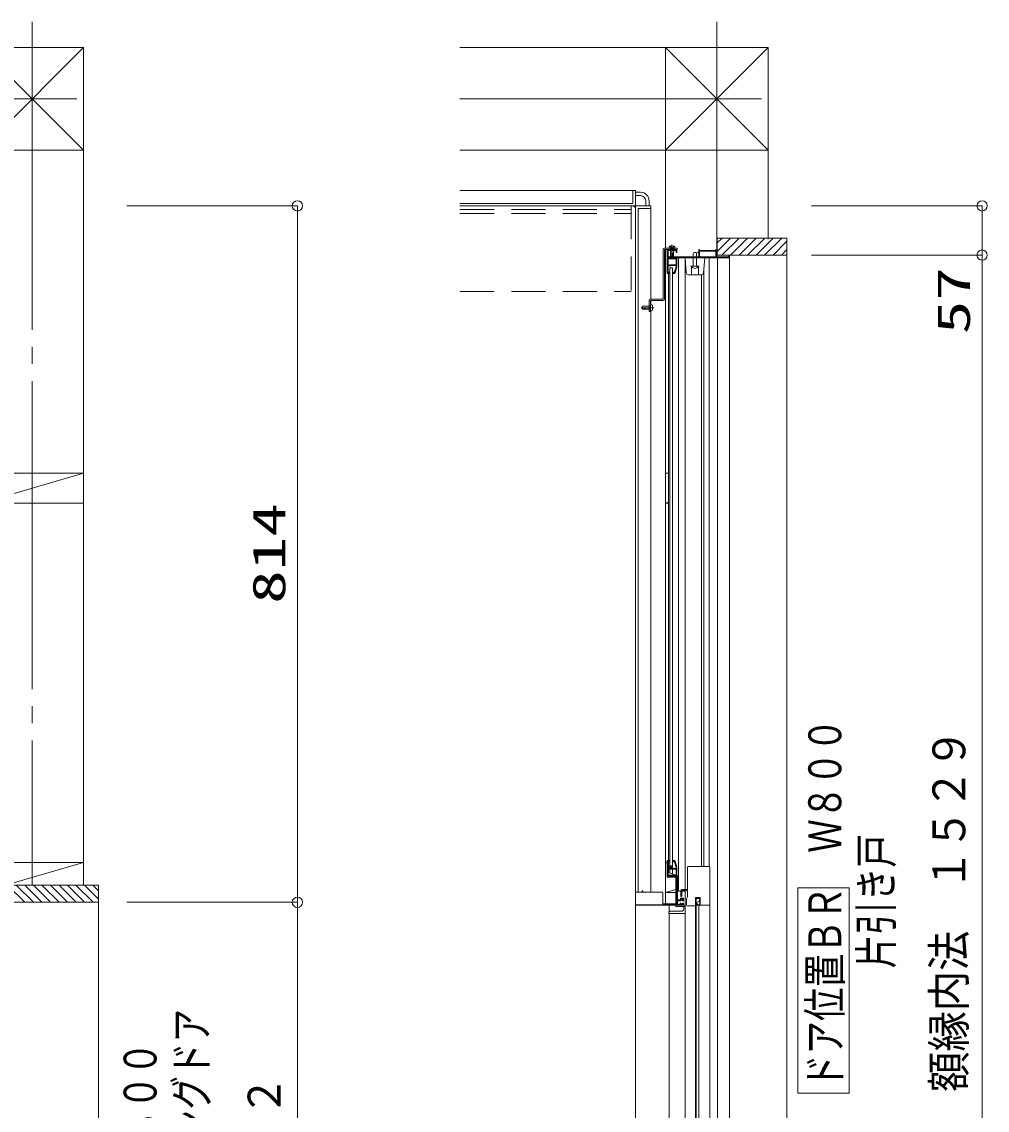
# Model space of a CAD drawing. Units: millimetres on the paper. Extents: x -305 to 305, y -152 to 152.
# Drawn here: x -96.5 to -40.1, y 13 to 76.6 of the extents above; entities that cross this region are included whole.
import ezdxf
from ezdxf.enums import TextEntityAlignment as Align

# ---------------------------------------------------------------- set-up
doc = ezdxf.new("R2010")
doc.units = ezdxf.units.MM
doc.linetypes.add('DASHED2', pattern=[3, 2, -1])
doc.linetypes.add('LONG_CHAIN', pattern=[21, 18, -1, 1, -1])
doc.layers.add('0-0_0', color=7, linetype='Continuous', lineweight=9)
doc.layers.add('0-1_VIEW0001', color=7, linetype='Continuous', lineweight=9)
doc.styles.add('ＭＳ ゴシック', font='')
doc.styles.get('ＭＳ ゴシック').set_extended_font_data('MS Gothic')

# ---------------------------------------------------------------- blocks, each defined once
blk = doc.blocks.new('_ORIGIN')
at = {"layer": '0-0_0'}
blk.add_line((0, 0), (-1, 0), dxfattribs=at)
blk.add_circle((0, 0), 0.5, dxfattribs=at)

msp = doc.modelspace()

# ---------------------------------------------------------------- linework, layer by layer
at = {"layer": '0-0_0'}
for p, q in [((-90.395, 65.841), (-80.434, 65.841)), ((-50.395, 65.841), (-40.434, 65.841)), ((-80.434, 25.741), (-80.434, 65.241)), ((-40.434, 63.566), (-40.434, 65.241)), ((-50.395, 62.966), (-40.434, 62.966)), ((-50.395, 62.966), (-40.434, 62.966)), ((-40.434, 62.966), (-40.434, 58.127)), ((-40.434, -12.859), (-40.434, 62.366)), ((-90.395, 25.141), (-80.434, 25.141)), ((-90.395, 25.141), (-80.434, 25.141)), ((-80.434, -12.859), (-80.434, 24.541))]:
    msp.add_line(p, q, dxfattribs=at)
at = {"layer": '0-1_VIEW0001', "linetype": 'LONG_CHAIN'}
for p, q in [((-95.934, 76.604), (-95.934, 26.141)), ((-55.934, 76.604), (-55.934, 62.875)), ((-215.753, 72.092), (-93.326, 72.092)), ((-70.934, 72.092), (-53.326, 72.092))]:
    msp.add_line(p, q, dxfattribs=at)
at = {"layer": '0-1_VIEW0001'}
for p, q in [((-212.684, 75.092), (-92.935, 75.092)), ((-98.934, 69.092), (-92.935, 75.092)), ((-98.934, 75.092), (-92.934, 69.092)), ((-92.934, 75.092), (-92.934, 26.141)), ((-70.934, 75.092), (-52.935, 75.092)), ((-58.934, 69.092), (-52.935, 75.092)), ((-58.934, 75.092), (-52.934, 69.092)), ((-58.934, 75.092), (-58.934, 63.37)), ((-52.934, 75.092), (-52.934, 63.89)), ((-212.686, 69.092), (-92.934, 69.092)), ((-70.934, 69.092), (-52.934, 69.092)), ((-60.684, 66.741), (-70.934, 66.741)), ((-60.834, 65.991), (-60.834, 66.741)), ((-60.684, 65.866), (-60.684, 66.741)), ((-60.384, 66.641), (-60.684, 66.641)), ((-60.384, 66.441), (-60.684, 66.441)), ((-60.834, 65.991), (-70.934, 65.991)), ((-70.934, 65.841), (-60.833, 65.841)), ((-60.709, 65.841), (-70.934, 65.841)), ((-60.684, 65.816), (-60.684, 25.519)), ((-60.684, 25.841), (-60.684, 65.691)), ((-60.659, 65.841), (-59.784, 65.841)), ((-60.534, 65.691), (-59.784, 65.691)), ((-60.534, 65.691), (-60.534, 25.74)), ((-60.084, 66.141), (-60.084, 65.841)), ((-59.884, 66.141), (-59.884, 65.841)), ((-59.784, 65.841), (-59.784, 60.39)), ((-55.906, 63.965), (-51.831, 63.965)), ((-55.626, 63.965), (-55.906, 63.684)), ((-55.126, 63.965), (-55.906, 63.184)), ((-55.906, 62.965), (-55.906, 63.965)), ((-54.631, 63.965), (-55.63, 62.965)), ((-54.131, 63.965), (-55.13, 62.965)), ((-53.631, 63.965), (-54.631, 62.965)), ((-53.131, 63.965), (-54.131, 62.965)), ((-52.636, 63.965), (-53.636, 62.965)), ((-52.14, 63.965), (-53.141, 62.965)), ((-51.831, 63.78), (-52.645, 62.965)), ((-51.831, 63.965), (-51.831, -14.46)), ((-59.064, 63.29), (-59.064, 60.39)), ((-58.254, 63.37), (-58.984, 63.37)), ((-58.984, 63.29), (-58.984, 60.39)), ((-58.934, 63.29), (-58.934, 25.05)), ((-58.834, 61.915), (-58.834, 63.29)), ((-58.819, 63.29), (-58.274, 63.29)), ((-58.779, 63.245), (-58.779, 62.865)), ((-58.299, 63.245), (-58.779, 63.245)), ((-58.724, 63.37), (-58.719, 63.426)), ((-58.657, 63.37), (-58.657, 63.29)), ((-58.652, 63.489), (-58.606, 63.398)), ((-58.636, 63.346), (-58.636, 63.336)), ((-58.632, 63.335), (-58.632, 62.921)), ((-58.522, 63.035), (-58.632, 63.035)), ((-58.606, 63.398), (-58.549, 63.367)), ((-58.549, 63.558), (-58.549, 62.824)), ((-58.492, 63.398), (-58.549, 63.367)), ((-58.549, 62.946), (-58.506, 63.091)), ((-58.542, 62.889), (-58.482, 63.088)), ((-58.467, 63.035), (-58.497, 63.035)), ((-58.447, 63.489), (-58.492, 63.398)), ((-58.467, 62.921), (-58.467, 63.335)), ((-58.432, 63.369), (-58.432, 63.289)), ((-58.374, 63.37), (-58.379, 63.426)), ((-58.299, 63.115), (-58.299, 63.245)), ((-58.259, 63.115), (-58.299, 63.115)), ((-58.259, 63.29), (-58.259, 63.115)), ((-57.309, 62.385), (-57.309, 63.045)), ((-57.144, 63.115), (-57.109, 63.045)), ((-57.109, 62.385), (-57.109, 63.045)), ((-57.034, 63.135), (-56.984, 63.135)), ((-57.034, 63.09), (-57.034, 63.135)), ((-56.984, 63.09), (-57.034, 63.09)), ((-56.984, 63.135), (-56.984, 63.275)), ((-56.984, 62.865), (-56.984, 63.09)), ((-56.969, 63.29), (-56.939, 63.29)), ((-56.939, 63.24), (-56.939, 63.29)), ((-56.939, 63.24), (-55.979, 63.24)), ((-56.939, 63.195), (-55.979, 63.195)), ((-56.939, 62.865), (-56.939, 63.195)), ((-55.979, 63.29), (-55.934, 63.29)), ((-55.979, 63.24), (-55.979, 63.29)), ((-55.979, 63.195), (-55.979, 62.865)), ((-55.934, 63.29), (-55.934, 62.865)), ((-51.831, 63.285), (-52.15, 62.965)), ((-58.779, 62.865), (-56.984, 62.865)), ((-58.779, 62.815), (-58.779, 61.94)), ((-55.184, 62.815), (-58.779, 62.815)), ((-58.749, 62.39), (-58.749, 62.389)), ((-58.741, 62.376), (-58.668, 62.336)), ((-58.705, 62.405), (-58.734, 62.405)), ((-58.719, 62.755), (-58.304, 62.755)), ((-58.664, 62.385), (-58.698, 62.404)), ((-58.32, 62.8), (-58.686, 62.8)), ((-58.632, 62.401), (-58.646, 62.387)), ((-58.635, 62.335), (-58.613, 62.356)), ((-58.632, 62.921), (-58.557, 62.87)), ((-58.304, 62.405), (-58.622, 62.405)), ((-58.603, 62.36), (-58.304, 62.36)), ((-58.549, 62.946), (-58.557, 62.87)), ((-58.557, 62.87), (-58.542, 62.87)), ((-58.549, 62.946), (-58.549, 62.87)), ((-58.467, 62.921), (-58.542, 62.87)), ((-58.542, 62.889), (-58.542, 62.87)), ((-58.304, 62.755), (-58.304, 62.405)), ((-58.304, 62.36), (-58.304, 62.306)), ((-58.274, 62.815), (-58.294, 62.815)), ((-58.259, 62.306), (-58.259, 62.815)), ((-58.174, 25.79), (-58.174, 62.815)), ((-57.784, 62.815), (-57.718, 61.931)), ((-57.774, 25.89), (-57.774, 62.79)), ((-57.309, 62.815), (-57.309, 62.315)), ((-57.109, 62.815), (-57.109, 62.315)), ((-55.979, 62.865), (-56.939, 62.865)), ((-56.384, 27.24), (-56.384, 62.79)), ((-55.934, 62.865), (-55.234, 62.865)), ((-55.906, 62.965), (-51.831, 62.965)), ((-55.889, -11.431), (-55.889, 62.815)), ((-55.234, 62.965), (-55.184, 62.965)), ((-55.234, 62.865), (-55.234, 62.965)), ((-55.184, -10.451), (-55.184, 62.965)), ((-58.674, 61.89), (-58.809, 61.89)), ((-58.779, 61.94), (-58.724, 61.94)), ((-58.754, 61.89), (-58.754, 26.89)), ((-58.699, 61.965), (-58.674, 61.965)), ((-58.674, 62.215), (-58.674, 26.86)), ((-58.674, 62.215), (-58.514, 62.215)), ((-58.657, 62.265), (-58.647, 62.265)), ((-58.649, 62.33), (-58.645, 62.33)), ((-58.524, 61.965), (-58.524, 61.947)), ((-58.52, 61.936), (-58.478, 61.895)), ((-58.514, 62.215), (-58.514, 26.798)), ((-58.507, 61.98), (-58.509, 61.98)), ((-58.46, 61.94), (-58.496, 61.976)), ((-58.468, 61.89), (-58.421, 61.89)), ((-58.428, 61.935), (-58.449, 61.935)), ((-58.307, 62.289), (-58.414, 61.946)), ((-58.373, 61.926), (-58.264, 62.276)), ((-56.825, 61.815), (-57.593, 61.815)), ((-57.209, 62.315), (-57.459, 62.315)), ((-57.409, 61.815), (-57.409, 62.315)), ((-56.959, 62.315), (-57.209, 62.315)), ((-57.009, 61.815), (-57.009, 62.315)), ((-56.831, 27.24), (-56.831, 61.815)), ((-56.691, 27.24), (-56.691, 62.058)), ((-59.616, 59.89), (-60.351, 59.89)), ((-60.304, 59.883), (-60.304, 59.898)), ((-60.229, 59.89), (-60.304, 59.898)), ((-60.229, 59.89), (-60.304, 59.89)), ((-60.286, 59.883), (-60.304, 59.883)), ((-60.253, 59.808), (-60.304, 59.883)), ((-60.286, 59.883), (-60.087, 59.823)), ((-59.804, 59.808), (-60.253, 59.808)), ((-60.229, 59.89), (-60.084, 59.848)), ((-59.753, 59.89), (-59.934, 59.89)), ((-59.884, 59.665), (-59.884, 60.31)), ((-59.804, 60.003), (-59.884, 60.003)), ((-59.064, 60.39), (-59.804, 60.39)), ((-59.804, 60.31), (-59.804, 59.665)), ((-59.064, 60.31), (-59.804, 60.31)), ((-59.804, 60.065), (-59.748, 60.061)), ((-59.784, 60.31), (-59.784, 60.064)), ((-59.804, 59.778), (-59.884, 59.778)), ((-59.804, 59.665), (-59.884, 59.665)), ((-59.804, 59.715), (-59.748, 59.72)), ((-59.784, 59.717), (-59.784, 25.74)), ((-98.934, 50.217), (-92.934, 50.217)), ((-92.933, 50.218), (-98.933, 48.468)), ((-58.934, 50.217), (-58.754, 50.217)), ((-98.934, 48.467), (-92.934, 48.467)), ((-58.934, 48.467), (-58.754, 48.467)), ((-58.754, 48.52), (-58.933, 48.468)), ((-98.934, 27.467), (-92.934, 27.467)), ((-92.933, 27.468), (-97.482, 26.141)), ((-58.934, 27.467), (-58.834, 27.467)), ((-58.834, 27.565), (-58.834, 26.63)), ((-58.674, 27.59), (-58.809, 27.59)), ((-58.779, 27.215), (-58.779, 27.54)), ((-58.779, 27.54), (-58.724, 27.54)), ((-58.699, 27.515), (-58.674, 27.515)), ((-58.524, 27.515), (-58.524, 27.534)), ((-58.52, 27.545), (-58.478, 27.586)), ((-58.507, 27.5), (-58.509, 27.5)), ((-58.46, 27.541), (-58.496, 27.505)), ((-58.468, 27.59), (-58.421, 27.59)), ((-58.417, 27.545), (-58.449, 27.545)), ((-58.307, 27.192), (-58.417, 27.545)), ((-58.373, 27.555), (-58.264, 27.205)), ((-58.657, 27.215), (-58.779, 27.215)), ((-58.779, 27.17), (-58.675, 27.17)), ((-58.779, 26.665), (-58.779, 27.17)), ((-58.754, 26.89), (-58.234, 26.69)), ((-58.749, 27.09), (-58.749, 27.092)), ((-58.741, 27.105), (-58.668, 27.145)), ((-58.705, 27.075), (-58.734, 27.075)), ((-58.719, 26.725), (-58.304, 26.725)), ((-58.664, 27.096), (-58.698, 27.077)), ((-58.674, 27.265), (-58.514, 27.265)), ((-58.665, 27.166), (-58.641, 27.143)), ((-58.649, 27.15), (-58.645, 27.15)), ((-58.62, 27.185), (-58.646, 27.211)), ((-58.632, 27.08), (-58.646, 27.094)), ((-58.635, 27.146), (-58.613, 27.125)), ((-58.624, 27.135), (-58.608, 27.135)), ((-58.304, 27.075), (-58.622, 27.075)), ((-58.603, 27.12), (-58.304, 27.12)), ((-58.557, 27.209), (-58.602, 27.183)), ((-58.582, 27.142), (-58.546, 27.163)), ((-58.534, 27.185), (-58.534, 27.196)), ((-58.304, 27.12), (-58.304, 27.175)), ((-58.304, 26.725), (-58.304, 27.075)), ((-58.259, 25.285), (-58.259, 27.175)), ((-57.634, 25.905), (-57.634, 27.19)), ((-57.584, 27.24), (-56.384, 27.24)), ((-56.334, 27.19), (-56.334, 24.955)), ((-92.059, 26.141), (-98.809, 26.141)), ((-96.359, 25.141), (-97.359, 26.141)), ((-95.859, 25.141), (-96.859, 26.141)), ((-95.359, 25.141), (-96.359, 26.141)), ((-94.859, 25.141), (-95.859, 26.141)), ((-94.359, 25.141), (-95.359, 26.141)), ((-93.859, 25.141), (-94.859, 26.141)), ((-93.359, 25.141), (-94.359, 26.141)), ((-92.864, 25.141), (-93.864, 26.141)), ((-92.369, 25.141), (-93.369, 26.141)), ((-92.059, 25.326), (-92.874, 26.141)), ((-92.059, 25.821), (-92.379, 26.141)), ((-92.059, -14.458), (-92.059, 26.141)), ((-58.809, 26.605), (-58.319, 26.605)), ((-58.274, 26.665), (-58.779, 26.665)), ((-58.259, 26.68), (-58.686, 26.68)), ((-58.319, 26.605), (-58.319, 25.05)), ((-58.259, 26.665), (-58.294, 26.665)), ((-58.234, 24.965), (-58.234, 26.69)), ((-60.684, 25.841), (-60.684, 25.519)), ((-60.684, 25.69), (-60.684, 25.005)), ((-60.284, 25.74), (-60.634, 25.74)), ((-60.284, 25.815), (-60.284, 25.74)), ((-60.244, 25.815), (-60.284, 25.815)), ((-60.244, 25.74), (-60.244, 25.815)), ((-59.134, 25.74), (-60.244, 25.74)), ((-59.084, 25.05), (-59.084, 25.69)), ((-58.934, 25.717), (-58.319, 25.717)), ((-58.319, 25.897), (-58.933, 25.718)), ((-58.234, 25.791), (-57.774, 25.791)), ((-58.034, 25.505), (-58.034, 25.84)), ((-57.999, 25.49), (-58.019, 25.49)), ((-57.984, 25.89), (-57.649, 25.89)), ((-57.984, 25.825), (-57.984, 25.505)), ((-57.649, 25.84), (-57.969, 25.84)), ((-57.774, 25.84), (-57.774, -11.309)), ((-57.707, 25.344), (-57.636, 25.467)), ((-57.634, 25.474), (-57.634, 25.825)), ((-48.205, 25.991), (-51.205, 25.991)), ((-51.205, 13.991), (-51.205, 25.991)), ((-48.205, 13.991), (-48.205, 25.991)), ((-98.809, 25.141), (-92.059, 25.141)), ((-60.684, 24.965), (-60.684, -11.485)), ((-60.684, 24.965), (-58.234, 24.965)), ((-60.669, 24.99), (-57.884, 24.99)), ((-58.319, 25.05), (-59.084, 25.05)), ((-58.724, 24.579), (-58.724, 24.965)), ((-58.338, 24.991), (-58.479, 24.991)), ((-58.338, 24.991), (-58.333, 24.991)), ((-58.319, 24.969), (-58.334, 24.925)), ((-57.774, 24.888), (-58.322, 24.888)), ((-57.774, 24.969), (-58.319, 24.969)), ((-58.059, 25.285), (-58.259, 25.285)), ((-58.259, 25.235), (-58.009, 25.235)), ((-58.259, 25.04), (-58.259, 25.235)), ((-58.049, 25.04), (-58.259, 25.04)), ((-58.059, 25.39), (-58.059, 25.285)), ((-57.884, 25.39), (-58.059, 25.39)), ((-58.049, 25.085), (-58.049, 25.04)), ((-58.009, 25.085), (-58.049, 25.085)), ((-58.009, 25.34), (-57.934, 25.34)), ((-58.009, 25.235), (-58.009, 25.34)), ((-58.009, 25.03), (-58.009, 25.085)), ((-57.934, 25.03), (-58.009, 25.03)), ((-57.934, 25.34), (-57.934, 25.235)), ((-57.934, 25.235), (-57.884, 25.235)), ((-57.884, 25.085), (-57.934, 25.085)), ((-57.934, 25.085), (-57.934, 25.03)), ((-57.884, 25.39), (-57.884, 25.235)), ((-57.884, 24.99), (-57.884, 25.085)), ((-57.858, 24.766), (-57.858, 24.888)), ((-57.709, 24.995), (-57.709, 25.336)), ((-57.687, 24.953), (-57.707, 24.987)), ((-57.13, 24.94), (-57.666, 24.94)), ((-57.184, -11.309), (-57.184, 24.98)), ((-57.184, 24.98), (-56.334, 24.98)), ((-57.174, 25.415), (-56.904, 25.415)), ((-57.174, 24.985), (-57.174, 25.415)), ((-57.13, 25.37), (-57.13, -11.189)), ((-57.03, 24.98), (-56.959, 24.98)), ((-56.98, -11.139), (-56.98, 24.98)), ((-56.969, 25.01), (-56.969, 25.01)), ((-56.958, 24.988), (-56.967, 25.002)), ((-56.959, 25.02), (-56.954, 25.02)), ((-56.379, 24.98), (-56.946, 24.98)), ((-56.93, 25.123), (-56.945, 25.162)), ((-56.929, 25.045), (-56.929, 25.118)), ((-56.904, 25.415), (-56.904, 24.98)), ((-56.334, 24.98), (-56.334, -13.019)), ((-58.724, 24.491), (-58.724, -11.485)), ((-57.774, 24.491), (-58.671, 24.491)), ((-58.659, 24.616), (-58.008, 24.616)), ((-48.205, 13.991), (-51.205, 13.991))]:
    msp.add_line(p, q, dxfattribs=at)
at = {"layer": '0-1_VIEW0001', "color": 6, "linetype": 'DASHED2'}
for p, q in [((-70.934, 65.841), (-60.934, 65.841)), ((-70.934, 65.641), (-60.934, 65.641)), ((-60.934, 60.891), (-60.934, 65.841)), ((-70.934, 60.841), (-60.934, 60.841))]:
    msp.add_line(p, q, dxfattribs=at)
msp.add_lwpolyline([(-70.934, 65.391), (-60.934, 65.391), (-60.934, 65.641)], dxfattribs=at)
at = {"layer": '0-1_VIEW0001'}
for points in [[(-58.254, 63.37), (-58.254, 63.29), (-58.984, 63.29)], [(-58.463, 63.345), (-58.463, 63.335), (-58.657, 63.335)], [(-57.309, 63.045), (-57.274, 63.115), (-57.144, 63.115)], [(-56.984, 63.275), (-56.98, 63.286), (-56.969, 63.29)], [(-58.734, 62.405), (-58.745, 62.401), (-58.749, 62.39)], [(-58.749, 62.389), (-58.747, 62.382), (-58.741, 62.376)], [(-58.697, 62.805), (-58.746, 62.798), (-58.719, 62.755)], [(-58.698, 62.404), (-58.702, 62.405), (-58.705, 62.405)], [(-58.686, 62.8), (-58.692, 62.802), (-58.697, 62.805)], [(-58.646, 62.387), (-58.655, 62.383), (-58.664, 62.385)], [(-58.622, 62.405), (-58.627, 62.404), (-58.632, 62.401)], [(-58.613, 62.356), (-58.609, 62.359), (-58.603, 62.36)], [(-58.294, 62.815), (-58.302, 62.813), (-58.307, 62.808), (-58.313, 62.803), (-58.32, 62.8)], [(-57.784, 62.815), (-56.634, 62.815), (-56.7, 61.931)], [(-58.809, 61.89), (-58.827, 61.898), (-58.834, 61.915)], [(-58.724, 61.94), (-58.717, 61.943), (-58.714, 61.95), (-58.71, 61.961), (-58.699, 61.965)], [(-58.668, 62.336), (-58.659, 62.332), (-58.649, 62.33)], [(-58.645, 62.33), (-58.64, 62.332), (-58.635, 62.335)], [(-58.509, 61.98), (-58.52, 61.976), (-58.524, 61.965)], [(-58.524, 61.947), (-58.523, 61.941), (-58.52, 61.936)], [(-58.496, 61.976), (-58.501, 61.979), (-58.507, 61.98)], [(-58.478, 61.895), (-58.474, 61.892), (-58.468, 61.89)], [(-58.449, 61.935), (-58.455, 61.937), (-58.46, 61.94)], [(-58.414, 61.946), (-58.419, 61.938), (-58.428, 61.935)], [(-58.421, 61.89), (-58.391, 61.9), (-58.373, 61.926)], [(-58.304, 62.306), (-58.305, 62.297), (-58.307, 62.289)], [(-58.264, 62.276), (-58.26, 62.291), (-58.259, 62.306)], [(-59.804, 59.973), (-60.253, 59.973), (-60.304, 59.898)], [(-58.809, 27.59), (-58.827, 27.583), (-58.834, 27.565)], [(-58.724, 27.54), (-58.717, 27.538), (-58.714, 27.53), (-58.71, 27.52), (-58.699, 27.515)], [(-58.524, 27.534), (-58.523, 27.54), (-58.52, 27.545)], [(-58.509, 27.5), (-58.52, 27.505), (-58.524, 27.515)], [(-58.496, 27.505), (-58.501, 27.502), (-58.507, 27.5)], [(-58.478, 27.586), (-58.474, 27.589), (-58.468, 27.59)], [(-58.449, 27.545), (-58.455, 27.544), (-58.46, 27.541)], [(-58.421, 27.59), (-58.391, 27.581), (-58.373, 27.555)], [(-58.749, 27.092), (-58.747, 27.099), (-58.741, 27.105)], [(-58.734, 27.075), (-58.745, 27.08), (-58.749, 27.09)], [(-58.697, 26.675), (-58.746, 26.683), (-58.719, 26.725)], [(-58.698, 27.077), (-58.702, 27.076), (-58.705, 27.075)], [(-58.675, 27.17), (-58.67, 27.169), (-58.665, 27.166)], [(-58.668, 27.145), (-58.659, 27.149), (-58.649, 27.15)], [(-58.646, 27.094), (-58.655, 27.098), (-58.664, 27.096)], [(-58.646, 27.211), (-58.651, 27.214), (-58.657, 27.215)], [(-58.645, 27.15), (-58.64, 27.149), (-58.635, 27.146)], [(-58.641, 27.143), (-58.633, 27.137), (-58.624, 27.135)], [(-58.622, 27.075), (-58.627, 27.077), (-58.632, 27.08)], [(-58.602, 27.183), (-58.612, 27.181), (-58.62, 27.185)], [(-58.613, 27.125), (-58.609, 27.122), (-58.603, 27.12)], [(-58.608, 27.135), (-58.595, 27.137), (-58.582, 27.142)], [(-58.534, 27.196), (-58.542, 27.209), (-58.557, 27.209)], [(-58.546, 27.163), (-58.537, 27.172), (-58.534, 27.185)], [(-58.304, 27.175), (-58.305, 27.184), (-58.307, 27.192)], [(-58.264, 27.205), (-58.26, 27.19), (-58.259, 27.175)], [(-57.634, 27.19), (-57.619, 27.226), (-57.584, 27.24)], [(-56.384, 27.24), (-56.349, 27.226), (-56.334, 27.19)], [(-58.834, 26.63), (-58.827, 26.613), (-58.809, 26.605)], [(-58.686, 26.68), (-58.692, 26.679), (-58.697, 26.675)], [(-60.634, 25.74), (-60.669, 25.726), (-60.684, 25.69)], [(-59.084, 25.69), (-59.099, 25.726), (-59.134, 25.74)], [(-58.034, 25.84), (-58.019, 25.876), (-57.984, 25.89)], [(-58.019, 25.49), (-58.03, 25.495), (-58.034, 25.505)], [(-57.984, 25.505), (-57.988, 25.495), (-57.999, 25.49)], [(-57.969, 25.84), (-57.98, 25.836), (-57.984, 25.825)], [(-57.649, 25.89), (-57.638, 25.895), (-57.634, 25.905)], [(-57.634, 25.825), (-57.638, 25.836), (-57.649, 25.84)], [(-57.636, 25.467), (-57.635, 25.471), (-57.634, 25.474)], [(-60.684, 25.005), (-60.68, 24.995), (-60.669, 24.99)], [(-58.322, 24.888), (-58.334, 24.909), (-58.334, 24.925)], [(-57.709, 25.336), (-57.709, 25.34), (-57.707, 25.344)], [(-57.707, 24.987), (-57.709, 24.991), (-57.709, 24.995)], [(-57.666, 24.94), (-57.678, 24.944), (-57.687, 24.953)], [(-56.949, 25.18), (-56.949, 25.37), (-57.13, 25.37)], [(-56.969, 25.01), (-56.966, 25.018), (-56.959, 25.02)], [(-56.967, 25.002), (-56.969, 25.006), (-56.969, 25.01)], [(-56.946, 24.98), (-56.953, 24.982), (-56.958, 24.988)], [(-56.954, 25.02), (-56.936, 25.028), (-56.929, 25.045)], [(-56.945, 25.162), (-56.948, 25.171), (-56.949, 25.18)], [(-56.929, 25.118), (-56.929, 25.12), (-56.93, 25.123)], [(-58.734, 24.541), (-58.734, 24.548), (-58.733, 24.556), (-58.728, 24.571), (-58.724, 24.578), (-58.715, 24.591), (-58.709, 24.598), (-58.694, 24.607), (-58.686, 24.611), (-58.677, 24.613)], [(-58.671, 24.491), (-58.734, 24.491), (-58.734, 24.541)], [(-57.858, 24.766), (-57.882, 24.683), (-57.953, 24.626), (-58.008, 24.616)]]:
    msp.add_lwpolyline(points, dxfattribs=at)
for centre, radius, start, end in [((-60.384, 66.141), 0.5, 0, 90), ((-60.384, 66.141), 0.3, 0, 90), ((-60.834, 65.691), 0.15, 0, 90), ((-60.709, 65.866), 0.025, 270, 0), ((-60.659, 65.816), 0.025, 90, 180), ((-58.984, 63.29), 0.08, 90, 180), ((-58.654, 63.421), 0.065, 105.88085, 175), ((-58.549, 63.05), 0.45, 74.11915, 105.88085), ((-58.661, 63.345), 0.025, 1.06262, 90), ((-58.494, 63.088), 0.0124, 0, 167.19096), ((-58.438, 63.345), 0.025, 90, 180), ((-58.444, 63.421), 0.065, 5, 74.11915), ((-57.593, 61.94), 0.125, 184.28915, 270), ((-57.389, 62.308), 0.0077, 90, 207.28096), ((-57.209, 62.4), 0.21, 207.28096, 332.71904), ((-57.029, 62.308), 0.0077, 332.71904, 90), ((-56.825, 61.94), 0.125, 270, 355.71085), ((-60.087, 59.835), 0.0124, 270, 77.19096), ((-59.804, 60.31), 0.08, 90, 180), ((-59.754, 59.996), 0.065, 15.88085, 85), ((-60.124, 59.89), 0.45, 344.11915, 15.88085), ((-59.064, 60.39), 0.08, 270, 0), ((-59.754, 59.785), 0.065, 275, 344.11915), ((-56.981, 25.077), 0.108, 72.56118, 243.5989), ((-58.659, 24.541), 0.075, 90, 104.00739)]:
    msp.add_arc(centre, radius, start, end, dxfattribs=at)

# ---------------------------------------------------------------- block references
at = {"layer": '0-0_0', "xscale": 0.6, "yscale": 0.6}
for p, rotation in [((-80.434, 65.841), 90), ((-40.434, 65.841), 90), ((-40.434, 62.966), 270), ((-40.434, 62.966), 90), ((-80.434, 25.141), 270), ((-80.434, 25.141), 90)]:
    msp.add_blockref('_ORIGIN', p, dxfattribs=dict(at, rotation=rotation))

# ---------------------------------------------------------------- texts
at = {"layer": '0-0_0', "style": 'ＭＳ ゴシック'}
for s, width, p in [('57', 1.5, (-40.564, 58.342)), ('814', 1.5, (-80.564, 42.587)), ('額縁内法\u3000１５２９', 0.9, (-40.837, 14.06)), ('額縁内法\u3000７７２', 0.9, (-80.837, -3.869))]:
    msp.add_text(s, height=1.921, rotation=90, dxfattribs=dict(at, width=width)).set_placement(p, align=Align.BOTTOM_LEFT)
at = {"layer": '0-1_VIEW0001', "style": 'ＭＳ ゴシック', "width": 0.75}
for s, p in [('ドア位置ＢＲ\u3000Ｗ８００', (-48.085, 14.276)), ('片引き戸', (-45.088, 21.276)), ('２枚折りドア／スイングドア', (-85.088, -6.636)), ('ドア位置ＢＲ\u3000Ｗ８００', (-88.085, -4.636))]:
    msp.add_text(s, height=1.921, rotation=90, dxfattribs=at).set_placement(p, align=Align.BOTTOM_LEFT)

doc.saveas('drawing.dxf')
